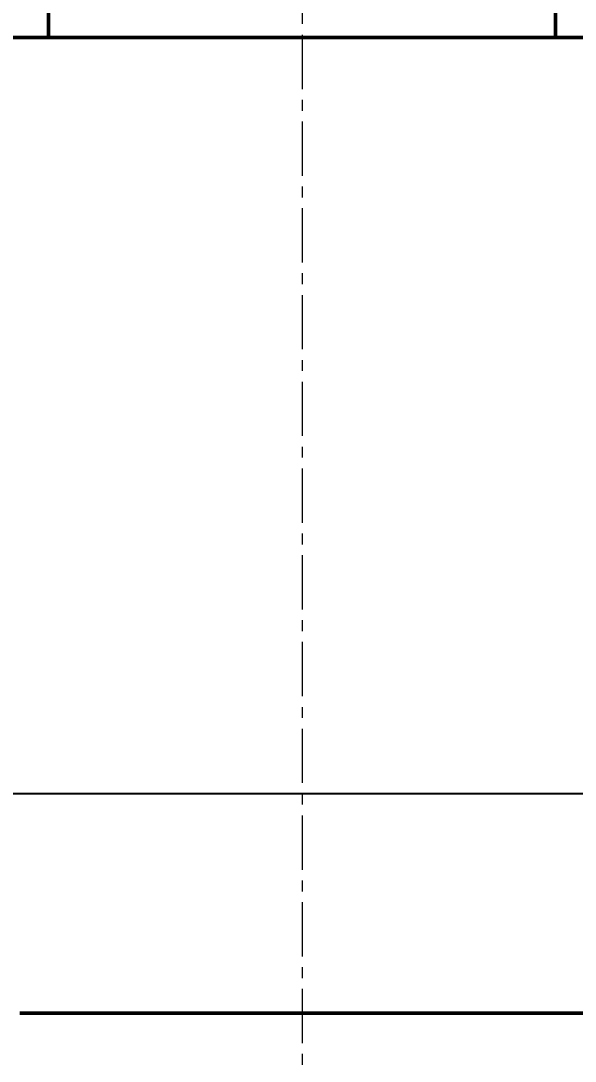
# Model space of a CAD drawing. Header units: millimetres. Extents: x 0 to 1682, y 0 to 1188.
# Drawn here: x 643.47 to 666.2, y 772.03 to 814.68 of the extents above; entities that cross this region are included whole.
import ezdxf

# ---------------------------------------------------------------- set-up
doc = ezdxf.new("R2010")
doc.units = ezdxf.units.MM
doc.header["$LTSCALE"] = 0.7
doc.linetypes.add('CENTER', pattern=[5.08, 3.175, -0.635, 0.635, -0.635])
doc.layers.add('07_ОСИ', color=2, linetype='CENTER', lineweight=18)
doc.layers.add('20_ВИДИМЫЕ', color=7, linetype='Continuous', lineweight=50)
doc.layers.add('09_РАЗМЕРЫ', color=7, linetype='Continuous')
doc.styles.add('ГОСТ', font='isocpeur.ttf')
doc.dimstyles.new('ГОСТ', dxfattribs={"dimscale": 2, "dimtxt": 3.5, "dimasz": 3, "dimexe": 2, "dimexo": 0, "dimgap": 1, "dimtad": 1, "dimdec": 1, "dimtxsty": 'ГОСТ', "dimcen": 2.5, "dimclrd": 7, "dimclre": 7, "dimclrt": 7, "dimazin": 3, "dimtfac": 1, "dimtmove": 0, "dimatfit": 3, "dimarcsym": 0})

msp = doc.modelspace()

# ---------------------------------------------------------------- linework, layer by layer
at = {"layer": '07_ОСИ'}
msp.add_line((655, 839), (655, 722), dxfattribs=at)
at = {"layer": '20_ВИДИМЫЕ'}
for points in [[(644.608, 814), (644.608, 829)], [(665.392, 814), (665.392, 829)], [(634.215, 814), (644.608, 814)], [(644.608, 814), (665.392, 814)], [(665.392, 814), (675.785, 814)], [(643.421, 774), (644.604, 774), (645.788, 774), (646.972, 774), (648.155, 774), (649.392, 774), (650.639, 774), (651.885, 774), (653.131, 774), (654.377, 774), (655.623, 774), (656.869, 774), (658.115, 774), (659.361, 774), (660.608, 774), (661.845, 774), (663.028, 774), (664.212, 774), (665.396, 774), (666.579, 774)]]:
    msp.add_lwpolyline(points, dxfattribs=at)

# ---------------------------------------------------------------- dimensions: what is measured, and where the dimension line sits
at = {"layer": '09_РАЗМЕРЫ'}
msp.add_linear_dim(base=(790, 783), p1=(607.5, 783), p2=(607.5, 860), angle=90, text='77', dimstyle='ГОСТ', override={"dimtxsty": 'ГОСТ'}, dxfattribs=at).render()
msp.add_linear_dim(base=(332.5, 697), p1=(332.5, 794), p2=(707.5, 794), dimstyle='ГОСТ', override={"dimtxsty": 'ГОСТ'}, dxfattribs=at).render()

doc.saveas('drawing.dxf')
